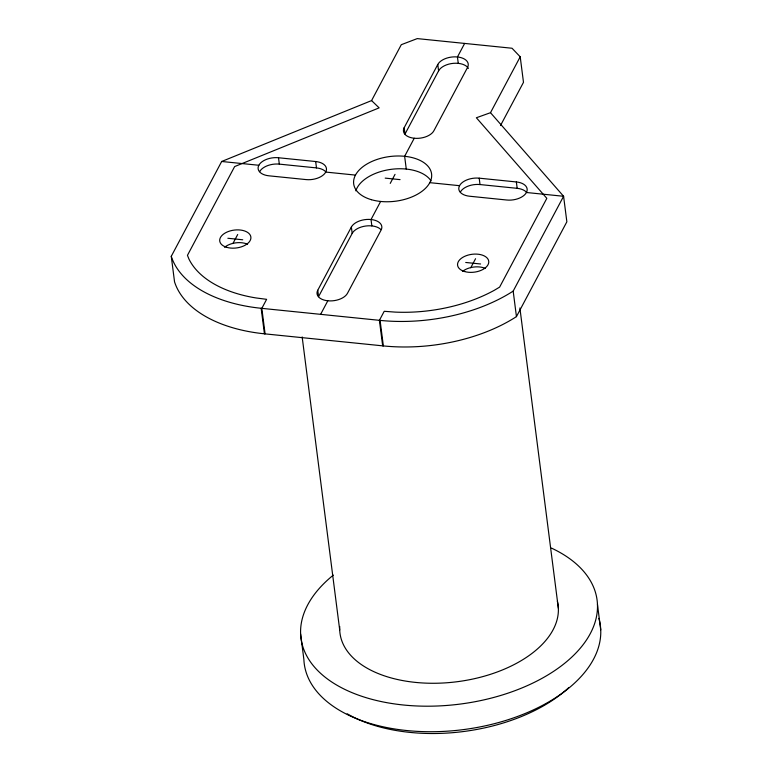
<?xml version="1.0" encoding="UTF-8"?>
<svg xmlns="http://www.w3.org/2000/svg" width="772" height="772" viewBox="0 0 772 772"><rect width="100%" height="100%" fill="white"/><g stroke="black" fill="none" stroke-linecap="round" stroke-linejoin="round"><path stroke-width="1.16" d="M382.68 345.856L379.409 320.332L384.215 311.299L395.061 312.1A117.788 67.56 -7.3 0 0 494.408 290.233L499.629 287.107L546.827 198.336L476.372 117.759L490.5 112.693L563.589 196.281L566.86 221.805L516.449 316.626A133.508 76.582 -7.3 0 1 383.356 345.914L264.429 333.813A133.508 76.582 -7.3 0 1 174.54 281.828L171.268 256.304L221.68 161.483L371.573 100.582L401.286 44.699L417.256 38.6L512.039 48.25L520.212 56.81L523.484 82.334L500.497 125.556M232.903 243.537L237.699 234.505M380.953 229.612A15.71 9.013 -7.3 0 0 365.793 226.013A15.71 9.013 -7.3 0 0 352.177 233.414L318.575 296.631L317.755 290.253L351.366 227.036A15.71 9.013 -7.3 0 1 371.033 219.518L380.635 201.453M468.392 68.438A15.71 9.013 -7.3 0 0 453.569 63.314A15.71 9.013 -7.3 0 0 438.592 70.87L404.991 134.077L404.171 127.698L437.782 64.491A15.71 9.013 -7.3 0 1 457.449 56.974L464.647 43.425M320.612 314.349L327.82 300.79A15.71 9.013 -7.3 0 0 347.487 293.273L381.098 230.066A15.71 9.013 -7.3 0 0 371.033 219.518L371.843 225.897M390.236 183.398L395.032 174.366M458.259 63.352L457.449 56.974A15.71 9.013 -7.3 0 1 467.514 67.511L433.903 130.729A15.71 9.013 -7.3 0 1 414.236 138.246L404.634 156.301L406.275 169.068M490.5 112.693L520.212 56.81M470.756 267.739L475.552 258.716M516.449 316.626L513.177 291.102L563.589 196.281L526.427 192.498A15.71 9.013 -7.3 0 1 506.76 200.016L469.598 196.233A15.71 9.013 -7.3 0 1 459.533 185.685L429.801 182.665M513.177 291.102A133.508 76.582 -7.3 0 1 380.085 320.39L261.158 308.289A133.508 76.582 -7.3 0 1 171.268 256.304M221.68 161.483L258.842 165.266A15.71 9.013 -7.3 0 1 278.509 157.749L315.671 161.531A15.71 9.013 -7.3 0 1 325.736 172.069L355.467 175.099M459.533 185.685A15.71 9.013 -7.3 0 1 479.2 178.168L516.362 181.951A15.71 9.013 -7.3 0 1 526.427 192.498M259.662 171.645A15.71 9.013 -7.3 0 1 279.329 164.127L316.491 167.91A15.71 9.013 -7.3 0 1 325.591 171.625M460.344 192.074A15.71 9.013 -7.3 0 1 480.01 184.556L517.182 188.329A15.71 9.013 -7.3 0 1 526.282 192.045M385.199 178.12L400.07 179.635M227.865 238.268L242.736 239.783M465.719 262.47L480.589 263.985M371.573 100.582L379.139 107.868L234.64 166.569L187.451 255.339L188.986 259.151A117.788 67.56 -7.3 0 0 256.082 297.953L266.62 299.333L261.824 308.366L265.095 333.89M597.46 604.399L600.732 629.923M516.362 181.951L517.182 188.329M519.884 307.98L558.359 608.297M479.2 178.168L480.01 184.556M437.782 64.491L438.592 70.87M380.085 320.39L383.356 345.914M351.366 227.036L352.177 233.414M315.671 161.531L316.491 167.91M302.161 336.93L339.719 630.058M278.509 157.749L279.329 164.127M261.158 308.289L264.429 333.813M300.617 633.957L303.878 659.481A149.276 85.624 -7.3 0 0 466.066 729.25A149.276 85.624 -7.3 0 0 598.85 618.343M414.236 138.246A15.71 9.013 -7.3 0 1 404.171 127.698M355.853 190.838A39.266 22.523 -7.3 0 1 391.134 169.338A39.266 22.523 -7.3 0 1 431.056 180.899M327.82 300.79A15.71 9.013 -7.3 0 1 317.755 290.253M462.457 271.483A15.71 9.013 -7.3 0 1 485.424 268.444M224.604 247.272A15.71 9.013 -7.3 0 1 247.571 244.241M325.736 172.069A15.71 9.013 -7.3 0 1 306.069 179.587L268.907 175.813A15.71 9.013 -7.3 0 1 258.842 165.266M551.449 548.091A149.276 85.624 -7.3 0 1 559.362 667.355A149.276 85.624 -7.3 0 1 352.814 692.966A149.276 85.624 -7.3 0 1 333.311 575.14M568.549 687.813A141.411 81.108 -7.3 0 1 347.178 713.782M557.374 601.292A109.952 63.063 -7.3 0 1 454.747 682.014A109.952 63.063 -7.3 0 1 339.738 626.497M371.419 199.707A39.266 22.523 -7.3 0 0 431.635 176.691A39.266 22.523 -7.3 0 0 374.845 160.238A39.266 22.523 -7.3 0 0 371.419 199.707M464.667 271.561A15.71 9.013 -7.3 0 0 488.753 262.355A15.71 9.013 -7.3 0 0 466.037 255.773A15.71 9.013 -7.3 0 0 464.667 271.561M226.814 247.358A15.71 9.013 -7.3 0 0 250.9 238.143A15.71 9.013 -7.3 0 0 228.184 231.571A15.71 9.013 -7.3 0 0 226.814 247.358"/></g></svg>
